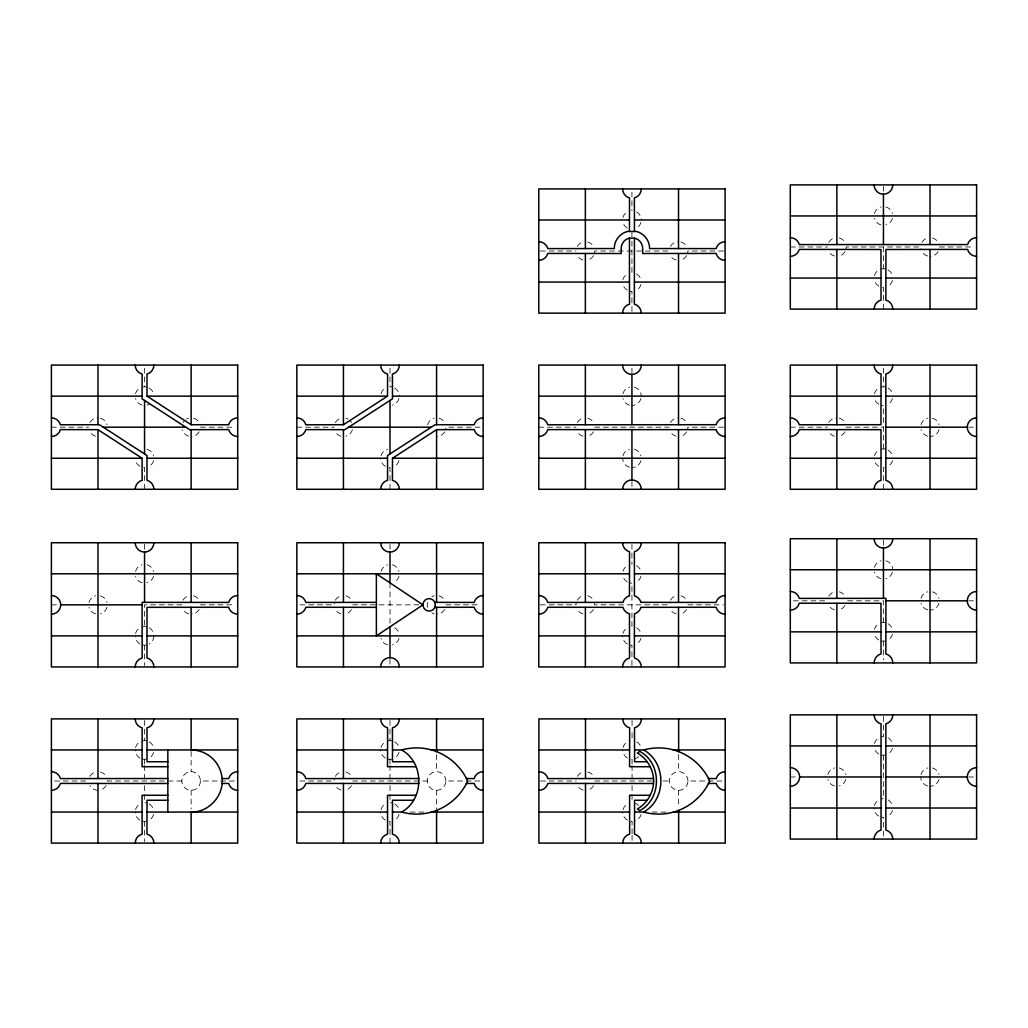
<?xml version="1.0" encoding="UTF-8"?>
<svg xmlns="http://www.w3.org/2000/svg" width="1028" height="1028" viewBox="0 0 1028 1028"><rect width="100%" height="100%" fill="white"/><g stroke="black" fill="none" stroke-linecap="round" stroke-linejoin="round"><path stroke-width="0.75" stroke-dasharray="5 3.75" d="M790.301 246.99L827.553 246.99M939.335 246.99L973.49 246.99M540.342 251.025L576.053 251.025M631.937 251.025L594.685 251.025A9.316 9.316 0 0 1 594.364 253.441M636.602 251.025L669.202 251.025A9.316 9.316 0 0 0 669.524 253.441M723.545 251.025L687.835 251.025A9.316 9.316 0 0 1 687.514 253.441M51.4 427.185L88.665 427.185M200.447 427.185L234.602 427.185M296.848 427.185L334.113 427.185M480.05 427.185L445.895 427.185A9.316 9.316 0 0 1 445.574 429.601M538.788 427.185L576.053 427.185M594.685 427.185L669.202 427.185M723.545 427.185L687.835 427.185A9.316 9.316 0 0 1 687.514 429.601M790.301 427.185L827.553 427.185M846.185 427.185L883.45 427.185M968.839 427.185L973.49 427.185M793.398 600.815L827.553 600.815M968.839 600.815L973.49 600.815M51.4 604.849L59.161 604.849M181.815 604.849L144.55 604.849L144.55 626.579M200.447 604.849L234.602 604.849M299.958 604.849L334.113 604.849A9.316 9.316 0 0 1 334.421 602.434M352.745 604.849L419.501 604.849M445.895 604.849L480.05 604.849M540.342 604.849L576.053 604.849A9.316 9.316 0 0 1 576.361 602.434M687.835 604.849L723.545 604.849M790.301 776.975L798.062 776.975M968.839 776.975L973.49 776.975M54.51 781.01L88.665 781.01M181.815 781.01L107.297 781.01A9.316 9.316 0 0 0 106.976 778.594M200.447 781.01A9.316 9.316 0 0 1 186.466 789.067A9.316 9.316 0 0 1 186.466 772.94A9.316 9.316 0 0 1 200.447 781.01L219.08 781.01M220.622 781.01L234.602 781.01M299.958 781.01L334.113 781.01A9.316 9.316 0 0 1 334.421 778.594M352.745 781.01L427.262 781.01M445.895 781.01A9.316 9.316 0 0 0 431.914 772.94A9.316 9.316 0 0 0 431.914 789.067A9.316 9.316 0 0 0 445.895 781.01L464.527 781.01M466.069 781.01L480.05 781.01M540.471 781.01L576.181 781.01M594.814 781.01L652.253 781.01M663.124 781.01L669.331 781.01M687.963 781.01A9.316 9.316 0 0 0 673.982 772.94A9.316 9.316 0 0 0 673.982 789.067A9.316 9.316 0 0 0 687.963 781.01L706.596 781.01M708.138 781.01L723.673 781.01M410.185 812.056L424.153 812.056M652.253 812.056L666.221 812.056M883.45 186.441L883.45 191.105M883.45 246.99L883.45 268.732M883.45 309.094L883.45 287.365A9.316 9.316 0 0 1 881.035 287.043M883.45 368.191L883.45 386.824M883.45 448.928L883.45 405.456A9.316 9.316 0 0 1 881.035 405.135M883.45 489.289L883.45 467.547A9.316 9.316 0 0 0 885.853 467.239M883.45 540.265L883.45 546.472M883.45 622.544L883.45 600.815L846.185 600.815A9.316 9.316 0 0 0 845.864 598.399M883.45 641.176L883.45 659.809M883.45 716.426L883.45 736.613A9.316 9.316 0 0 0 881.035 736.922M883.45 755.233L883.45 798.705A9.316 9.316 0 0 0 881.035 799.026M883.45 835.97L883.45 817.337A9.316 9.316 0 0 1 881.035 817.029M678.647 754.616L678.647 771.694M678.647 790.314L678.647 807.404M631.937 192.03L631.937 210.663M631.937 232.392L631.937 272.767M631.937 311.574L631.937 291.387A9.316 9.316 0 0 1 629.534 291.078M631.937 368.191L631.937 372.843M631.937 481.528L631.937 489.289M631.937 544.3L631.937 564.475M631.937 626.579L631.937 583.107A9.316 9.316 0 0 1 629.534 582.786M631.937 665.386L631.937 645.211A9.316 9.316 0 0 1 629.534 644.89M632.066 720.461L632.066 726.667M632.066 732.874L632.066 740.635M632.066 763.933L632.066 759.268A9.316 9.316 0 0 1 629.663 758.947M632.066 765.475L632.066 781.01M632.066 785.662L632.066 802.74M632.066 833.785L632.066 821.372A9.316 9.316 0 0 1 629.663 821.051M632.066 835.34L632.066 843.101M436.579 754.616L436.579 771.694M436.579 790.314L436.579 808.946M389.998 368.191L389.998 386.824A9.316 9.316 0 0 1 392.413 387.145M389.998 489.289L389.998 467.547A9.316 9.316 0 0 1 387.595 467.239M389.998 544.3L389.998 550.507M389.998 583.107L389.998 626.579M389.998 659.179L389.998 665.386M389.998 720.461L389.998 740.635M389.998 759.268L389.998 763.933M389.998 765.475L389.998 781.01M389.998 785.662L389.998 802.74A9.316 9.316 0 0 1 392.413 803.061M389.998 843.101L389.998 821.372A9.316 9.316 0 0 1 387.595 821.051M191.131 751.507L191.131 771.694M191.131 790.314L191.131 808.946M144.55 368.191L144.55 386.824M144.55 489.289L144.55 467.547A9.316 9.316 0 0 1 142.147 467.239M144.55 544.3L144.55 550.507M144.55 645.211L144.55 665.386M144.55 720.461L144.55 740.635M144.55 759.268L144.55 763.933M144.55 765.475L144.55 781.01M144.55 785.662L144.55 802.74A9.316 9.316 0 0 1 146.965 803.061M144.55 821.372L144.55 841.559M153.545 752.367A9.316 9.316 0 0 1 149.214 758.021M146.965 758.947A9.316 9.316 0 0 1 142.147 758.947M139.898 758.021A9.316 9.316 0 0 1 135.233 749.952M135.555 747.549A9.316 9.316 0 0 1 139.898 741.882M142.147 740.957A9.316 9.316 0 0 1 146.965 740.957M149.214 741.882A9.316 9.316 0 0 1 153.545 747.549M106.038 785.662A9.316 9.316 0 0 1 100.384 790.005M97.981 790.314A9.316 9.316 0 0 1 89.911 785.662M89.911 776.346A9.316 9.316 0 0 1 95.565 772.002M100.384 772.002A9.316 9.316 0 0 1 106.038 776.346M153.545 814.472A9.316 9.316 0 0 1 149.214 820.126M146.965 821.051A9.316 9.316 0 0 1 142.147 821.051M139.898 820.126A9.316 9.316 0 0 1 135.233 812.056M135.555 809.64A9.316 9.316 0 0 1 139.898 803.986M149.214 803.986A9.316 9.316 0 0 1 153.545 809.64M398.992 814.472A9.316 9.316 0 0 1 394.662 820.126M385.346 820.126A9.316 9.316 0 0 1 380.681 812.056M381.002 809.64A9.316 9.316 0 0 1 385.346 803.986M394.662 803.986A9.316 9.316 0 0 1 398.992 809.64M398.992 752.367A9.316 9.316 0 0 1 394.662 758.021M392.413 758.947A9.316 9.316 0 0 1 387.595 758.947M385.346 758.021A9.316 9.316 0 0 1 380.681 749.952M381.002 747.549A9.316 9.316 0 0 1 385.346 741.882M387.595 740.957A9.316 9.316 0 0 1 392.413 740.957M394.662 741.882A9.316 9.316 0 0 1 398.992 747.549M351.486 785.662A9.316 9.316 0 0 1 345.832 790.005M341.013 790.005A9.316 9.316 0 0 1 335.359 785.662M335.359 776.346A9.316 9.316 0 0 1 341.013 772.002M345.832 772.002A9.316 9.316 0 0 1 351.486 776.346M106.976 607.252A9.316 9.316 0 0 1 100.384 613.844M95.565 613.844A9.316 9.316 0 0 1 88.973 607.252M88.973 602.434A9.316 9.316 0 0 1 95.565 595.842M100.384 595.842A9.316 9.316 0 0 1 106.976 602.434M199.201 609.501A9.316 9.316 0 0 1 191.131 614.153M188.715 613.844A9.316 9.316 0 0 1 183.061 609.501M183.061 600.185A9.316 9.316 0 0 1 188.715 595.842M193.534 595.842A9.316 9.316 0 0 1 199.201 600.185M153.545 576.207A9.316 9.316 0 0 1 146.965 582.786M142.147 582.786A9.316 9.316 0 0 1 135.555 576.207M135.555 571.388A9.316 9.316 0 0 1 142.147 564.796M146.965 564.796A9.316 9.316 0 0 1 153.545 571.388M351.486 609.501A9.316 9.316 0 0 1 345.832 613.844M341.013 613.844A9.316 9.316 0 0 1 335.359 609.501M335.359 600.185A9.316 9.316 0 0 1 341.013 595.842M345.832 595.842A9.316 9.316 0 0 1 351.486 600.185M398.992 576.207A9.316 9.316 0 0 1 394.662 581.861M381.002 571.388A9.316 9.316 0 0 1 387.595 564.796M392.413 564.796A9.316 9.316 0 0 1 398.992 571.388M398.992 638.311A9.316 9.316 0 0 1 392.413 644.89M387.595 644.89A9.316 9.316 0 0 1 381.002 638.311M394.662 627.825A9.316 9.316 0 0 1 398.992 633.479M153.866 635.895A9.316 9.316 0 0 1 149.214 643.965M146.965 644.89A9.316 9.316 0 0 1 142.147 644.89M139.898 643.965A9.316 9.316 0 0 1 135.233 635.895M135.555 633.479A9.316 9.316 0 0 1 139.898 627.825M142.147 626.9A9.316 9.316 0 0 1 146.965 626.9M149.214 627.825A9.316 9.316 0 0 1 153.545 633.479M444.649 609.501A9.316 9.316 0 0 1 436.579 614.153M434.163 613.844A9.316 9.316 0 0 1 431.914 612.906M427.584 607.252A9.316 9.316 0 0 1 427.584 602.434M431.914 596.78A9.316 9.316 0 0 1 434.163 595.842M438.982 595.842A9.316 9.316 0 0 1 444.649 600.185M95.565 436.18A9.316 9.316 0 0 1 89.911 431.85M89.911 422.534A9.316 9.316 0 0 1 97.981 417.869M100.384 418.19A9.316 9.316 0 0 1 106.976 424.782M199.201 431.85A9.316 9.316 0 0 1 191.131 436.502M188.715 436.18A9.316 9.316 0 0 1 182.136 429.601M183.061 422.534A9.316 9.316 0 0 1 184.539 420.606M186.466 419.116A9.316 9.316 0 0 1 188.715 418.19M193.534 418.19A9.316 9.316 0 0 1 199.201 422.534M153.545 460.647A9.316 9.316 0 0 1 149.214 466.301M139.898 466.301A9.316 9.316 0 0 1 135.555 460.647M146.965 449.236A9.316 9.316 0 0 1 153.545 455.828M149.214 404.21A9.316 9.316 0 0 1 146.965 405.135M142.147 405.135A9.316 9.316 0 0 1 135.555 398.543M135.555 393.724A9.316 9.316 0 0 1 139.898 388.07M142.147 387.145A9.316 9.316 0 0 1 146.965 387.145M149.214 388.07A9.316 9.316 0 0 1 153.545 393.724M593.426 609.501A9.316 9.316 0 0 1 587.772 613.844M582.953 613.844A9.316 9.316 0 0 1 577.299 609.501M577.299 600.185A9.316 9.316 0 0 1 582.953 595.842M587.772 595.842A9.316 9.316 0 0 1 593.426 600.185M594.364 602.434A9.316 9.316 0 0 1 594.685 604.849L669.202 604.849A9.316 9.316 0 0 1 669.524 602.434M640.932 638.311A9.316 9.316 0 0 1 636.602 643.965M627.286 643.965A9.316 9.316 0 0 1 622.621 635.895M622.942 633.479A9.316 9.316 0 0 1 627.286 627.825M636.602 627.825A9.316 9.316 0 0 1 640.932 633.479M686.588 255.689A9.316 9.316 0 0 1 680.921 260.02M676.103 260.02A9.316 9.316 0 0 1 670.449 255.689M670.449 246.373A9.316 9.316 0 0 1 678.519 241.708M680.921 242.03A9.316 9.316 0 0 1 686.588 246.373M686.588 609.501A9.316 9.316 0 0 1 680.921 613.844M676.103 613.844A9.316 9.316 0 0 1 670.449 609.501M670.449 600.185A9.316 9.316 0 0 1 676.103 595.842M680.921 595.842A9.316 9.316 0 0 1 686.588 600.185M640.932 284.486A9.316 9.316 0 0 1 636.602 290.14M627.286 290.14A9.316 9.316 0 0 1 622.942 284.486M622.942 279.667A9.316 9.316 0 0 1 627.286 274.013M636.602 274.013A9.316 9.316 0 0 1 640.932 279.667M640.932 222.382A9.316 9.316 0 0 1 636.602 228.049M627.286 228.049A9.316 9.316 0 0 1 622.942 222.382M622.942 217.563A9.316 9.316 0 0 1 627.286 211.909M636.602 211.909A9.316 9.316 0 0 1 641.254 219.979M640.932 576.207A9.316 9.316 0 0 1 636.602 581.861M627.286 581.861A9.316 9.316 0 0 1 622.942 576.207M622.942 571.388A9.316 9.316 0 0 1 627.286 565.721M636.602 565.721A9.316 9.316 0 0 1 640.932 571.388M593.426 255.689A9.316 9.316 0 0 1 587.772 260.02M582.953 260.02A9.316 9.316 0 0 1 577.299 255.689M577.299 246.373A9.316 9.316 0 0 1 582.953 242.03M587.772 242.03A9.316 9.316 0 0 1 593.426 246.373M686.588 431.85A9.316 9.316 0 0 1 680.921 436.18M676.103 436.18A9.316 9.316 0 0 1 670.449 431.85M670.449 422.534A9.316 9.316 0 0 1 678.519 417.869M680.921 418.19A9.316 9.316 0 0 1 686.588 422.534M593.426 431.85A9.316 9.316 0 0 1 587.772 436.18M582.953 436.18A9.316 9.316 0 0 1 577.299 431.85M577.299 422.534A9.316 9.316 0 0 1 582.953 418.19M587.772 418.19A9.316 9.316 0 0 1 593.426 422.534M640.932 460.647A9.316 9.316 0 0 1 631.937 467.547M629.534 467.239A9.316 9.316 0 0 1 622.621 458.244M622.942 455.828A9.316 9.316 0 0 1 629.534 449.236M634.353 449.236A9.316 9.316 0 0 1 640.932 455.828M640.932 398.543A9.316 9.316 0 0 1 631.937 405.456M629.534 405.135A9.316 9.316 0 0 1 622.942 398.543M622.942 393.724A9.316 9.316 0 0 1 629.534 387.145M634.353 387.145A9.316 9.316 0 0 1 641.254 396.14M939.027 779.391A9.316 9.316 0 0 1 930.019 786.291M927.616 785.97A9.316 9.316 0 0 1 920.702 776.975M921.024 774.559A9.316 9.316 0 0 1 927.616 767.98M932.435 767.98A9.316 9.316 0 0 1 939.027 774.559M892.445 748.333A9.316 9.316 0 0 1 888.102 753.987M885.853 754.925A9.316 9.316 0 0 1 881.035 754.925M878.786 753.987A9.316 9.316 0 0 1 874.455 748.333M874.455 743.514A9.316 9.316 0 0 1 878.786 737.86M888.102 737.86A9.316 9.316 0 0 1 892.445 743.514M892.445 810.437A9.316 9.316 0 0 1 888.102 816.091M878.786 816.091A9.316 9.316 0 0 1 874.134 808.021M874.455 805.618A9.316 9.316 0 0 1 878.786 799.951M888.102 799.951A9.316 9.316 0 0 1 892.445 805.618M845.864 779.391A9.316 9.316 0 0 1 839.285 785.97M834.466 785.97A9.316 9.316 0 0 1 827.874 779.391M827.874 774.559A9.316 9.316 0 0 1 834.466 767.98M839.285 767.98A9.316 9.316 0 0 1 845.864 774.559M892.445 572.172A9.316 9.316 0 0 1 885.853 578.764M881.035 578.764A9.316 9.316 0 0 1 874.455 572.172M874.455 567.353A9.316 9.316 0 0 1 881.035 560.761M885.853 560.761A9.316 9.316 0 0 1 892.767 569.756M939.027 603.218A9.316 9.316 0 0 1 930.019 610.131M927.616 609.81A9.316 9.316 0 0 1 921.024 603.218M921.024 598.399A9.316 9.316 0 0 1 927.616 591.82M932.435 591.82A9.316 9.316 0 0 1 939.027 598.399M844.939 605.466A9.316 9.316 0 0 1 839.285 609.81M834.466 609.81A9.316 9.316 0 0 1 828.799 605.466M828.799 596.15A9.316 9.316 0 0 1 834.466 591.82M839.285 591.82A9.316 9.316 0 0 1 844.939 596.15M845.864 249.406A9.316 9.316 0 0 0 846.185 246.99L920.702 246.99A9.316 9.316 0 0 0 921.024 249.406M844.939 251.654A9.316 9.316 0 0 1 839.285 255.998M834.466 255.998A9.316 9.316 0 0 1 828.799 251.654M828.799 242.338A9.316 9.316 0 0 1 834.466 237.995M839.285 237.995A9.316 9.316 0 0 1 844.939 242.338M892.445 218.36A9.316 9.316 0 0 1 885.853 224.939M881.035 224.939A9.316 9.316 0 0 1 874.455 218.36M874.455 213.528A9.316 9.316 0 0 1 881.035 206.949M885.853 206.949A9.316 9.316 0 0 1 892.445 213.528M938.089 251.654A9.316 9.316 0 0 1 930.019 256.306M927.616 255.998A9.316 9.316 0 0 1 921.962 251.654M921.962 242.338A9.316 9.316 0 0 1 927.616 237.995M932.435 237.995A9.316 9.316 0 0 1 938.089 242.338M892.445 634.276A9.316 9.316 0 0 1 888.102 639.93M885.853 640.855A9.316 9.316 0 0 1 881.035 640.855M878.786 639.93A9.316 9.316 0 0 1 874.455 634.276M874.455 629.457A9.316 9.316 0 0 1 878.786 623.79M881.035 622.865A9.316 9.316 0 0 1 885.853 622.865M888.102 623.79A9.316 9.316 0 0 1 892.445 629.457M892.445 280.451A9.316 9.316 0 0 1 888.102 286.118M878.786 286.118A9.316 9.316 0 0 1 874.455 280.451M874.455 275.632A9.316 9.316 0 0 1 878.786 269.978M881.035 269.053A9.316 9.316 0 0 1 885.853 269.053M888.102 269.978A9.316 9.316 0 0 1 892.445 275.632M641.061 814.472A9.316 9.316 0 0 1 634.482 821.051M627.414 820.126A9.316 9.316 0 0 1 622.75 812.056M623.071 809.64A9.316 9.316 0 0 1 627.414 803.986M634.482 803.061A9.316 9.316 0 0 1 638.658 805.464M638.658 756.544A9.316 9.316 0 0 1 634.482 758.947M627.414 758.021A9.316 9.316 0 0 1 622.75 749.952M623.071 747.549A9.316 9.316 0 0 1 627.414 741.882M636.73 741.882A9.316 9.316 0 0 1 641.061 747.549M593.554 785.662A9.316 9.316 0 0 1 587.9 790.005M583.082 790.005A9.316 9.316 0 0 1 577.428 785.662M577.428 776.346A9.316 9.316 0 0 1 583.082 772.002M587.9 772.002A9.316 9.316 0 0 1 593.554 776.346M352.424 429.601A9.316 9.316 0 0 1 345.832 436.18M341.013 436.18A9.316 9.316 0 0 1 335.359 431.85M335.359 422.534A9.316 9.316 0 0 1 341.013 418.19M345.832 418.19A9.316 9.316 0 0 1 348.081 419.116M350.008 420.606A9.316 9.316 0 0 1 351.486 422.534M398.992 398.543A9.316 9.316 0 0 1 392.413 405.135M381.002 393.724A9.316 9.316 0 0 1 385.346 388.07M394.662 388.07A9.316 9.316 0 0 1 399.314 396.14M444.649 431.85A9.316 9.316 0 0 1 436.579 436.502M427.584 424.782A9.316 9.316 0 0 1 434.163 418.19M438.982 418.19A9.316 9.316 0 0 1 444.649 422.534M398.992 460.647A9.316 9.316 0 0 1 394.662 466.301M385.346 466.301A9.316 9.316 0 0 1 380.681 458.244M381.002 455.828A9.316 9.316 0 0 1 387.595 449.236M892.445 398.543A9.316 9.316 0 0 1 888.102 404.21M878.786 404.21A9.316 9.316 0 0 1 874.455 398.543M874.455 393.724A9.316 9.316 0 0 1 878.786 388.07M881.035 387.145A9.316 9.316 0 0 1 885.853 387.145M888.102 388.07A9.316 9.316 0 0 1 892.445 393.724M844.939 431.85A9.316 9.316 0 0 1 839.285 436.18M834.466 436.18A9.316 9.316 0 0 1 828.799 431.85M828.799 422.534A9.316 9.316 0 0 1 836.869 417.869M839.285 418.19A9.316 9.316 0 0 1 844.939 422.534M892.445 460.647A9.316 9.316 0 0 1 888.102 466.301M878.786 466.301A9.316 9.316 0 0 1 874.134 458.244M874.455 455.828A9.316 9.316 0 0 1 878.786 450.174M881.035 449.236A9.316 9.316 0 0 1 885.853 449.236M888.102 450.174A9.316 9.316 0 0 1 892.445 455.828M939.027 429.601A9.316 9.316 0 0 1 930.019 436.502M927.616 436.18A9.316 9.316 0 0 1 921.024 429.601M921.024 424.782A9.316 9.316 0 0 1 927.616 418.19M932.435 418.19A9.316 9.316 0 0 1 939.027 424.782"/><path stroke-width="1.5" d="M237.699 436.502A9.316 9.316 0 0 1 228.704 429.601L189.653 429.665L142.07 398.838L142.147 374.089A9.316 9.316 0 0 1 135.233 365.081M167.834 766.721L142.07 766.721L142.147 727.901A9.316 9.316 0 0 1 135.233 718.906M51.4 417.869A9.316 9.316 0 0 1 60.395 424.782L99.446 424.705L147.03 455.532L146.965 480.294A9.316 9.316 0 0 1 153.866 489.289M237.699 614.153A9.316 9.316 0 0 1 228.704 607.252L147.03 607.33L146.965 657.946A9.316 9.316 0 0 1 153.866 666.941M167.834 800.259L147.03 800.259L146.965 834.106A9.316 9.316 0 0 1 153.866 843.101M296.848 417.869A9.316 9.316 0 0 1 305.843 424.782L343.429 424.705L387.517 396.14L387.595 374.089A9.316 9.316 0 0 1 380.681 365.081M416.044 766.721L387.517 766.721L387.595 727.901A9.316 9.316 0 0 1 380.681 718.906M483.147 436.502A9.316 9.316 0 0 1 474.152 429.601L436.579 429.665L392.49 458.244L392.413 480.294A9.316 9.316 0 0 1 399.314 489.289M413.462 800.259L392.49 800.259L392.413 834.106A9.316 9.316 0 0 1 399.314 843.101M629.457 231.21L629.534 197.929A9.316 9.316 0 0 1 622.621 188.921M538.788 595.533A9.316 9.316 0 0 1 547.783 602.434L623.045 602.357L623.418 601.097A9.316 9.316 0 0 1 628.558 596.163L629.457 595.944L629.534 551.74A9.316 9.316 0 0 1 622.621 542.745M650.171 766.721L629.586 766.721L629.663 727.901A9.316 9.316 0 0 1 622.75 718.906M634.43 238.123L634.353 304.134A9.316 9.316 0 0 1 641.254 313.129M725.087 614.153A9.316 9.316 0 0 1 716.092 607.252L640.842 607.33L640.47 608.589A9.316 9.316 0 0 1 635.317 613.523L634.43 613.742L634.353 657.946A9.316 9.316 0 0 1 641.254 666.941M647.113 800.259L634.559 800.259L634.482 834.106A9.316 9.316 0 0 1 641.382 843.101M790.301 417.869A9.316 9.316 0 0 1 799.296 424.782L880.97 424.705L881.035 374.089A9.316 9.316 0 0 1 874.134 365.081M874.134 839.079A9.316 9.316 0 0 1 881.035 830.071L881.035 723.866A9.316 9.316 0 0 1 874.134 714.871M976.6 256.306A9.316 9.316 0 0 1 967.605 249.406L885.93 249.483L885.853 300.099A9.316 9.316 0 0 1 892.767 309.094M892.767 365.081A9.316 9.316 0 0 1 885.853 374.089L885.853 480.294A9.316 9.316 0 0 1 892.767 489.289M790.301 591.498A9.316 9.316 0 0 1 799.296 598.399L885.93 598.335L885.853 653.911A9.316 9.316 0 0 1 892.767 662.919M892.767 714.871A9.316 9.316 0 0 1 885.853 723.866L885.853 830.071A9.316 9.316 0 0 1 892.767 839.079M392.49 812.056L401.64 812.056C424.525 799.309 424.525 762.712 401.64 749.952L392.49 749.952L392.413 727.901A9.316 9.316 0 0 0 399.314 718.906M634.559 812.056L643.708 812.056C666.594 799.309 666.594 762.712 643.708 749.952L634.559 749.952L634.482 727.901A9.316 9.316 0 0 0 641.382 718.906M725.087 417.946L723.082 418.088A9.316 9.316 0 0 0 716.812 422.919L716.208 424.705L547.783 424.782A9.316 9.316 0 0 0 538.788 417.869M222.009 783.49L228.704 783.413A9.316 9.316 0 0 0 237.699 790.314M466.352 783.49L474.152 783.413A9.316 9.316 0 0 0 483.147 790.314M708.42 783.49L716.22 783.413A9.316 9.316 0 0 0 725.215 790.314M976.6 237.686A9.316 9.316 0 0 0 967.605 244.587L799.296 244.587A9.316 9.316 0 0 0 790.301 237.686M725.087 241.708A9.316 9.316 0 0 0 716.092 248.609L649.593 248.545A17.656 17.656 0 0 0 636.512 231.48L627.376 231.48A17.656 17.656 0 0 0 614.281 248.545L547.783 248.609A9.316 9.316 0 0 0 538.788 241.708M538.788 260.341A9.316 9.316 0 0 0 547.783 253.441L621.195 253.505L621.195 248.545A10.755 10.755 0 0 1 629.162 238.162L634.726 238.162A10.755 10.755 0 0 1 642.693 248.545L642.693 253.505L716.092 253.441A9.316 9.316 0 0 0 725.087 260.341M376.376 602.357L305.843 602.434A9.316 9.316 0 0 0 296.848 595.533M167.834 778.517L60.395 778.594A9.316 9.316 0 0 0 51.4 771.694M418.897 778.517L305.843 778.594A9.316 9.316 0 0 0 296.848 771.694M653.423 778.517L547.911 778.594A9.316 9.316 0 0 0 538.916 771.694M790.301 215.944L976.6 215.944M538.788 219.979L629.457 219.979M641.254 188.921A9.316 9.316 0 0 1 634.353 197.929L634.43 219.979L725.087 219.979M790.301 256.306A9.316 9.316 0 0 0 799.296 249.406L880.97 249.483L881.035 300.099A9.316 9.316 0 0 0 874.134 309.094M790.301 278.048L880.97 278.048M885.93 278.048L976.6 278.048M538.788 282.07L629.457 282.07L629.534 304.134A9.316 9.316 0 0 0 622.621 313.129M634.43 282.07L725.087 282.07M51.4 396.14L142.07 396.14M153.866 365.081A9.316 9.316 0 0 1 146.965 374.089L147.03 396.14L237.699 396.14M296.848 396.14L387.517 396.14M399.314 365.081A9.316 9.316 0 0 1 392.413 374.089L392.49 396.14L483.147 396.14M538.788 396.14L725.087 396.14M790.301 396.14L880.97 396.14M885.93 396.14L976.6 396.14M483.147 417.869A9.316 9.316 0 0 0 474.152 424.782L435.114 424.705L387.517 455.532L387.595 480.294A9.316 9.316 0 0 0 380.681 489.289M103.275 427.185L185.824 427.185M348.723 427.185L431.272 427.185M885.93 427.185L967.284 427.185A9.316 9.316 0 0 0 976.6 436.502M296.848 436.502A9.316 9.316 0 0 0 305.843 429.601L344.894 429.665L392.49 398.838L392.49 396.14M538.788 436.502A9.316 9.316 0 0 0 547.783 429.601L716.22 429.665L716.516 430.822A9.316 9.316 0 0 0 725.087 436.502M790.301 436.502A9.316 9.316 0 0 0 799.296 429.601L880.97 429.665L881.035 480.294A9.316 9.316 0 0 0 874.134 489.289M51.4 458.244L142.07 458.244L142.147 480.294A9.316 9.316 0 0 0 135.233 489.289M147.03 458.244L237.699 458.244M296.848 458.244L387.517 458.244M392.49 458.244L483.147 458.244M538.788 458.244L725.087 458.244M790.301 458.244L880.97 458.244M885.93 458.244L976.6 458.244M790.301 569.756L976.6 569.756M51.4 573.791L237.699 573.791M296.848 573.791L483.147 573.791M538.788 573.791L629.457 573.791M641.254 542.745A9.316 9.316 0 0 1 634.353 551.74L634.43 573.791L725.087 573.791M885.93 600.815L967.284 600.815A9.316 9.316 0 0 0 976.6 610.131M237.699 595.533A9.316 9.316 0 0 0 228.704 602.434L142.07 602.357L142.147 657.946A9.316 9.316 0 0 0 135.233 666.941M434.793 602.357L474.152 602.434A9.316 9.316 0 0 1 483.147 595.533M725.087 595.533A9.316 9.316 0 0 0 716.092 602.434L640.842 602.357L640.624 601.457A9.316 9.316 0 0 0 635.689 596.317L634.43 595.944L634.43 573.791M790.301 610.131A9.316 9.316 0 0 0 799.296 603.218L880.97 603.295L881.035 653.911A9.316 9.316 0 0 0 874.134 662.919M51.4 614.153A9.316 9.316 0 0 0 60.716 604.849L142.07 604.849M296.848 614.153A9.316 9.316 0 0 0 305.843 607.252L376.376 607.33M434.793 607.33L474.152 607.252A9.316 9.316 0 0 0 483.147 614.153M538.788 614.153A9.316 9.316 0 0 0 547.783 607.252L623.045 607.33L623.264 608.229A9.316 9.316 0 0 0 628.198 613.369L629.457 613.742L629.534 657.946A9.316 9.316 0 0 0 622.621 666.941M790.301 631.86L880.97 631.86M885.93 631.86L976.6 631.86M51.4 635.895L142.07 635.895M147.03 635.895L237.699 635.895M296.848 635.895L483.147 635.895M538.788 635.895L629.457 635.895M634.43 635.895L725.087 635.895M790.301 745.93L880.97 745.93M885.93 745.93L976.6 745.93M51.4 749.952L142.07 749.952M153.866 718.906A9.316 9.316 0 0 1 146.965 727.901L147.03 749.952L237.699 749.952M296.848 749.952L387.517 749.952M431.22 749.952L483.147 749.952M538.916 749.952L629.586 749.952M673.289 749.952L725.215 749.952M167.834 761.748L147.03 761.748L147.03 749.952M413.462 761.748L392.49 761.748L392.49 749.952M647.113 761.748L634.559 761.748L634.559 749.952M790.301 767.659A9.316 9.316 0 0 1 799.617 776.975L880.97 776.975M885.93 776.975L967.284 776.975A9.316 9.316 0 0 0 976.6 786.291M51.4 790.314A9.316 9.316 0 0 0 60.395 783.413L167.834 783.49M296.848 790.314A9.316 9.316 0 0 0 305.843 783.413L418.897 783.49M538.916 790.314A9.316 9.316 0 0 0 547.911 783.413L653.423 783.49M167.834 795.286L142.07 795.286L142.147 834.106A9.316 9.316 0 0 0 135.233 843.101M416.044 795.286L387.517 795.286L387.595 834.106A9.316 9.316 0 0 0 380.681 843.101M650.171 795.286L629.586 795.286L629.663 834.106A9.316 9.316 0 0 0 622.75 843.101M790.301 808.021L880.97 808.021M885.93 808.021L976.6 808.021M51.4 812.056L142.07 812.056M147.03 812.056L237.699 812.056M296.848 812.056L387.517 812.056M431.22 812.056L483.147 812.056M538.916 812.056L629.586 812.056M673.289 812.056L725.215 812.056M147.03 396.14L191.131 424.705L228.704 424.782A9.316 9.316 0 0 1 237.699 417.869M142.07 458.244L97.981 429.665L60.395 429.601A9.316 9.316 0 0 1 51.4 436.502M708.42 778.517L716.22 778.594A9.316 9.316 0 0 1 725.215 771.694M466.352 778.517L474.152 778.594A9.316 9.316 0 0 1 483.147 771.694M221.997 778.517L228.704 778.594A9.316 9.316 0 0 1 237.699 771.694M930.019 184.899L930.019 244.51M930.019 249.483L930.019 309.094M930.019 365.081L930.019 489.289M930.019 538.711L930.019 662.919M930.019 714.871L930.019 839.079M892.767 184.899A9.316 9.316 0 0 1 883.45 194.215L883.45 244.51M874.134 538.711A9.316 9.316 0 0 0 883.45 548.027L883.45 598.335M836.869 184.899L836.869 244.51M836.869 249.483L836.869 309.094M836.869 365.081L836.869 424.705M836.869 429.665L836.869 489.289M836.869 538.711L836.869 598.335M836.869 603.295L836.869 662.919M836.869 714.871L836.869 839.079M678.647 718.906L678.647 751.648M678.647 810.36L678.647 843.101M678.519 188.921L678.519 248.545M678.519 253.505L678.519 313.129M678.519 365.081L678.519 424.705M678.519 429.665L678.519 489.289M678.519 542.745L678.519 602.357M678.519 607.33L678.519 666.941M634.43 219.979L634.43 231.21M641.254 365.081A9.316 9.316 0 0 1 631.937 374.398L631.937 424.705M631.937 429.665L631.937 479.973A9.316 9.316 0 0 1 641.254 489.289M629.457 238.123L629.457 282.07M585.497 718.906L585.497 778.517M585.497 783.49L585.497 843.101M585.369 188.921L585.369 248.545M585.369 253.505L585.369 313.129M585.369 365.081L585.369 424.705M585.369 429.665L585.369 489.289M585.369 542.745L585.369 602.357M585.369 607.33L585.369 666.941M436.579 365.081L436.579 424.705M436.579 429.665L436.579 489.289M436.579 542.745L436.579 602.357M436.579 607.33L436.579 666.941M436.579 718.906L436.579 751.648M436.579 810.36L436.579 843.101M389.998 400.445L389.998 453.926M399.314 542.745A9.316 9.316 0 0 1 389.998 552.062L389.998 582.876M389.998 626.81L389.998 657.624A9.316 9.316 0 0 0 380.681 666.941M343.429 365.081L343.429 424.705M343.429 429.665L343.429 489.289M343.429 542.745L343.429 602.357M343.429 607.33L343.429 666.941M343.429 718.906L343.429 778.517M343.429 783.49L343.429 843.101M191.131 365.081L191.131 424.705M191.131 429.665L191.131 489.289M191.131 542.745L191.131 602.357M191.131 607.33L191.131 666.941M191.131 718.906L191.131 749.952A31.046 31.046 0 0 1 221.817 776.281C225.081 794.336 209.506 812.57 191.131 812.056L191.131 843.101M167.834 749.952L167.834 812.056M144.55 400.445L144.55 453.926M135.233 542.745A9.316 9.316 0 0 0 144.55 552.062L144.55 602.357M97.981 365.081L97.981 424.705M97.981 429.665L97.981 489.289M97.981 542.745L97.981 666.941M97.981 718.906L97.981 778.517M97.981 783.49L97.981 843.101M153.866 542.745A9.316 9.316 0 0 1 144.55 552.062M389.998 552.062A9.316 9.316 0 0 1 380.681 542.745M389.998 657.624A9.316 9.316 0 0 1 399.314 666.941M631.937 374.398A9.316 9.316 0 0 1 622.621 365.081M967.284 776.975A9.316 9.316 0 0 1 976.6 767.659M883.45 194.215A9.316 9.316 0 0 1 874.134 184.899M967.284 600.815A9.316 9.316 0 0 1 976.6 591.498M892.767 538.711A9.316 9.316 0 0 1 883.45 548.027M799.617 776.975A9.316 9.316 0 0 1 790.301 786.291M51.4 595.533A9.316 9.316 0 0 1 60.716 604.849M401.64 749.952A55.872 55.872 0 0 1 429.203 749.348C446.011 753.241 460.621 765.23 467.624 781.01C460.621 796.777 446.011 808.766 429.203 812.66A55.872 55.872 0 0 1 401.64 812.056M643.708 812.056A55.872 55.872 0 0 0 671.271 812.66C688.079 808.766 702.689 796.777 709.693 781.01C702.689 765.23 688.079 753.241 671.271 749.348A55.872 55.872 0 0 0 643.708 749.952M622.621 489.289A9.316 9.316 0 0 1 631.937 479.973M967.284 427.185A9.316 9.316 0 0 1 976.6 417.869M653.641 781.01C653.615 792.344 647.28 803.292 637.437 808.946L639.737 810.642C662.019 798.936 662.019 763.072 639.737 751.365L637.437 753.061C647.28 758.715 653.615 769.664 653.641 781.01M435.371 604.849L434.536 607.946A6.207 6.207 0 0 1 425.168 609.604A6.207 6.207 0 0 1 425.168 600.082A6.207 6.207 0 0 1 434.536 601.74L435.371 604.849M422.945 604.849L376.376 635.895L376.376 573.791L422.945 604.849M976.6 184.899L790.301 184.899L790.301 309.094L976.6 309.094L976.6 184.899M725.087 188.921L538.788 188.921L538.788 313.129L725.087 313.129L725.087 188.921M237.699 365.081L51.4 365.081L51.4 489.289L237.699 489.289L237.699 365.081M483.147 365.081L296.848 365.081L296.848 489.289L483.147 489.289L483.147 365.081M725.087 365.081L538.788 365.081L538.788 489.289L725.087 489.289L725.087 365.081M976.6 365.081L790.301 365.081L790.301 489.289L976.6 489.289L976.6 365.081M976.6 538.711L790.301 538.711L790.301 662.919L976.6 662.919L976.6 538.711M237.699 542.745L51.4 542.745L51.4 666.941L237.699 666.941L237.699 542.745M483.147 542.745L296.848 542.745L296.848 666.941L483.147 666.941L483.147 542.745M725.087 542.745L538.788 542.745L538.788 666.941L725.087 666.941L725.087 542.745M976.6 714.871L790.301 714.871L790.301 839.079L976.6 839.079L976.6 714.871M237.699 718.906L51.4 718.906L51.4 843.101L237.699 843.101L237.699 718.906M483.147 718.906L296.848 718.906L296.848 843.101L483.147 843.101L483.147 718.906M725.215 718.906L538.916 718.906L538.916 843.101L725.215 843.101L725.215 718.906"/></g></svg>
